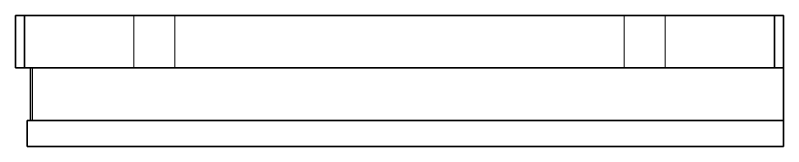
# Model space of a CAD drawing. Extents: x 428 to 938, y 254 to 632.
# Drawn here: x 550.5 to 638.5, y 335.3 to 350.3 of the extents above; entities that cross this region are included whole.
import ezdxf

# ---------------------------------------------------------------- set-up
doc = ezdxf.new("R2010")
doc.units = 0

msp = doc.modelspace()

# ---------------------------------------------------------------- linework, layer by layer
at = {"color": 7, "lineweight": 35, "ltscale": 0.15}
for p, q in [((550.5, 350.266), (550.5, 344.266)), ((551.529, 344.266), (551.529, 350.266)), ((637.471, 344.266), (637.471, 350.266)), ((638.5, 350.266), (638.5, 344.266)), ((552.234, 344.266), (552.234, 338.266)), ((552.234, 344.266), (552.234, 338.266)), ((638.5, 344.266), (638.5, 338.266))]:
    msp.add_line(p, q, dxfattribs=at)
at = {"color": 7, "lineweight": 35, "ltscale": 0.025702}
for p, q in [((550.5, 350.266), (551.528, 350.266)), ((550.5, 344.266), (551.528, 344.266))]:
    msp.add_line(p, q, dxfattribs=at)
at = {"color": 7, "lineweight": 35, "ltscale": 0.313062}
for p, q in [((564.052, 350.266), (551.529, 350.266)), ((637.471, 350.266), (624.948, 350.266)), ((551.529, 344.266), (564.052, 344.266)), ((624.948, 344.266), (637.471, 344.266))]:
    msp.add_line(p, q, dxfattribs=at)
at = {"color": 7, "lineweight": 35, "ltscale": 0.117937}
for p, q in [((564.052, 350.266), (568.769, 350.266)), ((620.231, 350.266), (624.948, 350.266)), ((564.052, 344.266), (568.769, 344.266)), ((620.231, 344.266), (624.948, 344.266))]:
    msp.add_line(p, q, dxfattribs=at)
at = {"color": 7, "lineweight": 13, "ltscale": 0.15}
for p, q in [((564.052, 344.266), (564.052, 350.266)), ((568.769, 344.266), (568.769, 350.266)), ((620.231, 350.266), (620.231, 344.266)), ((624.948, 350.266), (624.948, 344.266)), ((552.456, 344.266), (552.456, 338.266))]:
    msp.add_line(p, q, dxfattribs=at)
at = {"color": 7, "lineweight": 35}
for p, q in [((568.769, 350.266), (620.231, 350.266)), ((552.456, 344.266), (638.5, 344.266)), ((568.769, 344.266), (620.231, 344.266)), ((551.869, 338.266), (638.5, 338.266)), ((552.456, 338.266), (638.5, 338.266)), ((551.869, 335.266), (638.5, 335.266))]:
    msp.add_line(p, q, dxfattribs=at)
at = {"color": 7, "lineweight": 35, "ltscale": 0.025726}
msp.add_line((637.471, 350.266), (638.5, 350.266), dxfattribs=at)
at = {"color": 7, "lineweight": 35, "ltscale": 0.005557}
for p, q in [((552.234, 344.266), (552.456, 344.266)), ((552.234, 338.266), (552.456, 338.266))]:
    msp.add_line(p, q, dxfattribs=at)
at = {"color": 7, "lineweight": 35, "ltscale": 0.030038}
msp.add_line((637.298, 344.266), (638.5, 344.266), dxfattribs=at)
at = {"color": 7, "lineweight": 35, "ltscale": 0.000389099}
for p, q in [((551.854, 338.266), (551.869, 338.266)), ((551.854, 335.266), (551.869, 335.266))]:
    msp.add_line(p, q, dxfattribs=at)
at = {"color": 7, "lineweight": 35, "ltscale": 0.075}
for p, q in [((551.854, 335.266), (551.854, 338.266)), ((551.854, 335.266), (551.854, 338.266)), ((638.5, 338.266), (638.5, 335.266))]:
    msp.add_line(p, q, dxfattribs=at)
at = {"color": 7, "lineweight": 13, "ltscale": 0.075}
msp.add_line((551.869, 335.266), (551.869, 338.266), dxfattribs=at)
at = {"color": 7, "lineweight": 35, "ltscale": 0.286037}
msp.add_line((612.271, 335.266), (623.713, 335.266), dxfattribs=at)

doc.saveas('drawing.dxf')
